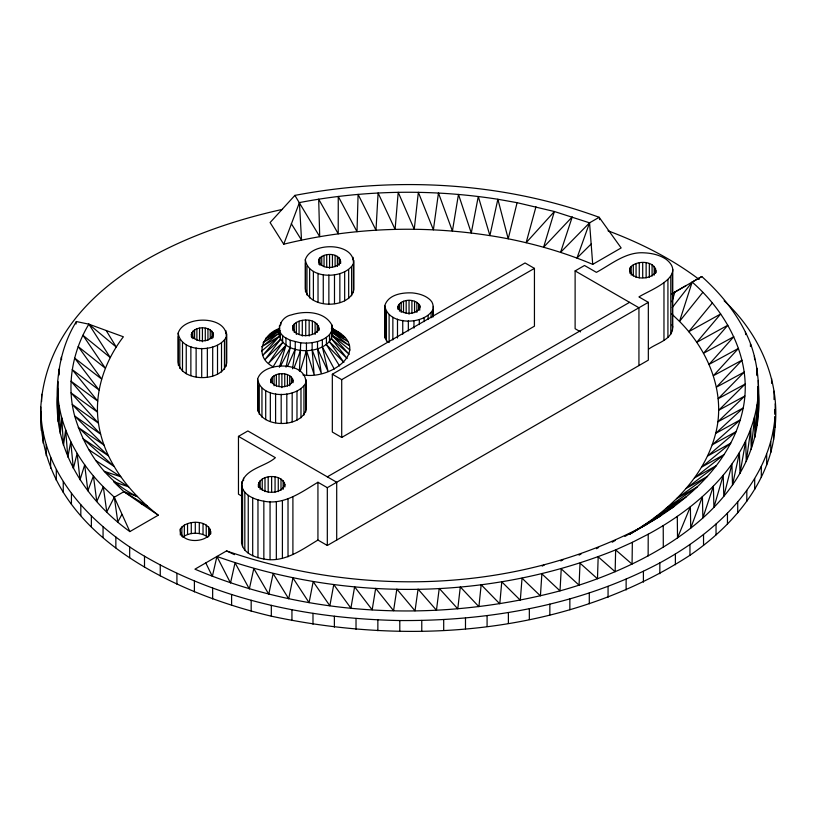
<?xml version="1.0" encoding="UTF-8"?>
<svg xmlns="http://www.w3.org/2000/svg" width="816" height="816" viewBox="0 0 816 816"><rect width="100%" height="100%" fill="white"/><g stroke="black" fill="none" stroke-linecap="round" stroke-linejoin="round"><path stroke-width="1.22" d="M648.139 555.931L648.22 534.205C701.699 505.39 754.423 457.093 758.339 392.669C766.571 502.727 650.862 565.733 560.021 590.866C440.436 622.588 309.366 617.753 194.932 569.17L226.532 550.922C361.927 597.689 519.19 593.222 646.456 524.525C690.713 498.913 732.829 460.091 743.223 407.949C752.76 360.233 727.382 312.865 692.172 282.081L672.262 307.55M758.299 380.419L758.411 412.59C759.706 385.254 758.227 356.888 745.396 332.112C734.859 310.825 719.406 292.332 701.78 276.542L692.172 282.081L679.514 321.412C708.227 350.197 726.087 392.782 715.663 433.398C704.33 478.043 668.263 511.459 629.789 534.062L660.664 515.794L641.407 526.901L673.914 506.583L654.167 517.956L686.164 496.913L665.887 508.552L697.364 486.836L676.535 498.719L707.462 476.371L686.062 488.519L716.428 465.569L694.436 477.982L724.231 454.471L701.597 467.16L730.83 443.119L707.543 456.093L736.205 431.552L712.235 444.822L740.347 419.812L715.663 433.398L743.223 407.949L717.794 421.872L744.835 396.005L718.641 410.295L745.171 384.03L718.192 398.708L744.223 372.065L716.438 387.161L742.009 360.162L713.398 375.707L738.531 348.35L709.084 364.385L733.808 336.692L703.514 353.257L727.841 325.217L696.711 342.343L720.671 313.976L688.704 331.724L712.307 303.011M648.22 534.205L632.349 542.324L632.063 564.142L615.641 549.882C489.733 600.729 344.576 602.055 216.923 556.471L212.354 576.392L205.775 562.907M282.53 209.375C181.988 231.407 48.583 288.038 40.8 406.97C36.19 529.298 170.391 592.365 271.32 616.182C411.203 646.252 567.671 634.562 689.959 555.278C732.921 525.81 771.314 481.389 775.037 427.319C780.249 379.705 758.696 332.806 724.139 300.798M756.85 375.564L756.983 368.2L757.207 374.35M58.334 389.293C50.47 446.301 85.088 499.443 129.856 531.593L158.284 515.182C129.03 492.374 103.948 460.805 98.461 423.188C93.942 392.414 104.723 361.121 123.379 336.794L88.852 324.166L76.378 321.545C59.986 347.881 55.559 379.46 57.61 409.969L57.732 381.429L58.079 398.075L58.405 395.699M58.752 375.503L58.936 369.24L59.17 374.085M758.339 392.669L757.33 424.952L757.085 404.889L754.933 437.264L754.555 417.058L751.24 449.473L750.761 429.104L746.252 461.519L745.712 440.997L740.01 473.372L739.418 452.696L732.513 484.979L731.911 464.151L723.802 496.301L723.221 475.32L713.918 507.297L713.378 486.173L702.872 517.915L702.413 496.658L690.724 528.125L690.367 506.736L677.525 537.897L677.29 516.375M279.266 329.052C275.227 359.774 342.088 357.163 331.806 324.921C324.329 311.131 304.766 310.6 291.434 314.894C280.296 316.883 274.196 332.255 285.967 338.048L285.967 345.27L273.146 366.772C253.796 356.959 261.936 334.172 279.653 328.409M750.404 346.423L750.516 343.995L750.781 346.525M61.271 359.642L61.414 357.112L61.588 359.581M299.411 371.056L300.727 342.863L290.241 340.262L285.967 338.048M40.8 417.812L41.208 411.468M580.564 331.857L575.117 328.715L575.117 270.912L584.501 265.486L596.394 272.35C611.449 264.282 626.045 251.522 644.273 252.838C651.913 253.195 659.654 254.939 666.08 259.253C688.204 276.675 648.975 290.343 638.938 296.922L648.332 302.338L648.332 360.142L327.318 545.476L317.934 540.059C301.634 549.79 284.101 563.081 263.843 559.001C254.837 557.42 243.464 553.299 241.577 543.14L241.577 485.326C243.035 468.914 265.312 466.864 275.38 457.684L238.466 436.376L238.466 494.18L241.72 496.057M241.577 543.14L241.913 481.705M648.74 349.075C656.911 342.985 672.557 339.721 672.741 327.083L672.741 269.28M40.8 406.97C40.341 472.648 91.178 525.025 144.503 556.226C221.493 601.004 311.498 618.885 399.799 620.537C489.161 621.2 580.39 605.186 659.838 562.897C715.336 532.93 769.957 483.174 775.037 416.486L775.037 427.319M292.556 368.822L295.239 349.115L295.239 341.894M76.01 324.023L76.378 321.545M226.256 366.088L226.256 337.192C227.909 315.353 183.682 315.037 178.174 333.122L178.174 362.029C180.632 382.653 222.87 382.673 226.746 362.845L226.746 333.938M305.725 411.978L305.725 383.071C307.377 361.233 263.15 360.917 257.642 379.012L257.642 407.908C260.11 428.533 302.338 428.553 306.214 408.724L306.214 379.828M353.41 292.679L353.41 263.782C355.062 241.944 310.825 241.628 305.327 259.712L305.327 288.619C307.785 309.244 350.023 309.264 353.899 289.435L353.899 260.528M432.878 317.2C432.052 311.477 435.254 304.786 430.46 300.155C425.707 295.484 419.036 293.607 412.57 292.924C402.451 292.373 388.304 294.433 384.795 305.592L384.968 337.763L387.763 342.343M331.592 328.328C374.34 347.891 332.234 380.205 302.93 374.891M286.028 367.139L290.241 347.483L290.241 340.262M191.362 334.346C193.953 325.594 210.885 325.594 213.486 334.346C210.885 343.097 193.953 343.097 191.362 334.346L191.362 336.865M180.326 529.074C179.265 543.058 204.102 543.731 210.242 533.705C211.303 519.71 186.466 519.047 180.326 529.074L180.326 535.092M270.83 382.745C269.474 370.637 294.301 370.637 292.954 382.745M292.913 325.829C292.006 337.814 313.293 338.385 318.556 329.797C319.464 317.801 298.177 317.23 292.913 325.829L292.913 330.643M258.356 486.938C257.417 473.066 285.835 473.066 284.906 486.938M318.883 259.284C318.128 269.28 335.866 269.749 340.262 262.589C341.017 252.603 323.269 252.124 318.883 259.284L318.883 264.313M292.954 380.236C290.363 388.987 273.421 388.987 270.83 380.236M284.906 484.418C281.795 494.924 261.467 494.924 258.356 484.418M397.984 306.816C400.574 298.075 417.517 298.075 420.107 306.816C417.517 315.568 400.574 315.568 397.984 306.816L397.984 309.335M629.87 268.199C628.963 280.194 650.26 280.765 655.523 272.167C656.431 260.182 635.144 259.61 629.87 268.199L629.87 273.227M331.49 331.51L329.511 334.621L329.511 341.843L347.126 358.51L331.49 338.732L331.49 331.51L332.265 328.226M599.689 219.657L599.158 217.291L589.55 222.839L554.38 211.507L517.109 202.684L508.205 238.802C434.163 224.584 356.98 226.114 283.733 244.208L270.096 222.564L294.882 195.391C395.791 176.236 502.37 181.897 599.158 217.291L621.149 247.942L592.712 264.364C565.549 252.878 537.112 244.576 508.205 238.802L497.862 199.257C432.174 188.975 364.711 189.975 299.421 202.592L283.733 244.208M535.969 206.774L526.136 242.689L554.38 211.507L543.619 247.207L572.261 216.872L560.582 252.338L589.55 222.839L592.712 264.364M672.017 301.787L674.822 292.108M300.268 371.096L306.449 350.36L306.449 343.128C314.721 342.822 323.615 340.823 329.511 334.621M279.398 367.261L285.967 345.27L268.556 363.344L282.622 342.577L282.622 335.356M589.55 222.839L576.973 258.06L591.294 243.882M257.642 407.908L258.407 405.776M384.795 334.499L385.56 332.367M294.097 367.832L300.727 350.084M287.538 366.313L295.239 349.115M106.213 330.551L116.26 347.055L88.852 324.166C72.491 351.431 66.32 385.05 74.674 415.987C84.476 449.31 105.213 481.491 137.465 496.628L123.91 491.671L114.301 497.219L106.774 511.907L103.306 486.785C78.652 461.815 59.894 429.267 57.803 393.649L58.364 421.852L59.15 405.838L60.323 433.694L61.761 417.955L63.475 445.444L65.637 429.961L67.83 457.072L70.768 441.813L73.348 468.527L77.122 453.461L80.039 479.777L84.68 464.865L87.853 490.783L93.422 475.983L96.778 501.503L103.306 486.785L114.301 497.219L129.856 531.593M280.408 366.364L290.241 347.483M121.87 514.457L117.81 521.944L114.301 497.219M178.174 333.122C181.05 353.236 217.627 352.93 226.256 337.192M305.327 259.712C308.193 279.827 344.78 279.521 353.41 263.782M257.642 379.012C260.518 399.126 297.106 398.81 305.725 383.071M384.795 305.592C387.671 325.717 424.259 325.4 432.878 309.662M280.357 332.306L280.357 339.538L265.037 359.509L282.622 342.577M702.8 292.373L679.514 321.412L671.782 313.956M280.357 339.538L262.681 355.399L279.266 336.284L279.429 325.737M261.569 351.115L279.266 336.284L261.732 346.78L279.429 332.969L263.16 342.526L279.827 330.46M182.692 537.142C189.832 531.95 200.736 531.95 207.876 537.142M629.513 534.041L631.339 532.726L624.872 536.459M279.235 329.531L265.812 338.477L279.735 330.378M279.368 328.807L269.606 334.733L279.133 329.225M332.326 374.238L525.055 262.966L534.439 268.382L534.439 326.186L341.71 437.458L332.326 432.041L332.326 374.238L341.71 379.654L534.439 268.382M238.466 436.376L247.85 430.95L336.702 482.256L336.702 540.059M241.577 485.326C243.464 495.496 254.837 499.616 263.843 501.197C284.101 505.267 301.634 491.987 317.934 482.256L327.318 487.672L648.332 302.338M327.318 476.84L629.554 302.338M673.108 293.097L686.236 285.518M671.629 293.944L701.78 276.542M629.768 534.154L646.456 524.525M612.224 542.191L615.376 540.386M596.455 548.699L598.638 547.454M579.054 555.125L581.165 553.911M560.847 560.99L563.05 559.745M542.201 566.12L544.343 564.927M274.441 331.429L278.266 329.562M632.349 542.324L615.641 549.882L615.152 571.761L598.179 556.828L597.465 578.779L580.023 563.162L579.064 585.154L561.235 568.844L560.021 590.866L541.875 573.862L540.416 595.894L522.036 578.197L520.312 600.219L501.779 581.828L499.78 603.82L481.175 584.746L478.91 606.696L460.306 586.939L457.776 608.828L439.243 588.397L436.448 610.215L418.067 589.121L415.018 610.837L396.851 589.101L393.567 610.705L375.676 588.336L372.167 609.817L354.623 586.837L350.9 608.175L333.764 584.603L329.848 605.778L313.181 581.645L309.08 602.647L292.944 577.983L288.701 598.781L273.125 573.607L268.76 594.211L253.807 568.548L249.339 588.938L235.049 562.836L230.51 582.991L216.923 556.471M300.727 342.863L306.449 343.128M517.109 202.684L497.862 199.257L489.896 235.559L478.288 196.493L471.271 232.978L458.47 194.412L452.411 231.061L438.467 193.015L433.378 229.816L418.353 192.311L414.253 229.255L398.208 192.301L395.097 229.378L378.094 192.984L375.992 230.183L358.091 194.371L357.01 231.662L338.263 196.432L338.222 233.815L318.679 199.186L319.709 236.63L294.882 195.391M607.991 230.795C640.305 242.913 671.548 258.601 699.149 279.449M123.91 491.671L141.26 503.707L147.38 506.083L123.91 491.671L113.577 481.685L128.581 486.836L104.285 471.362L120.748 476.738L96.094 460.734M331.704 328.909L335.662 330.674M226.532 550.922L234.457 554.645M575.117 270.912L638.938 307.754L638.938 365.568M331.429 328.481L340.741 333.866L332.102 328.746M332.214 330.194L344.811 337.508L331.418 328.777M89.005 449.851L114.016 466.385L83.059 438.733L108.406 455.818L78.275 427.431L103.928 445.057L74.674 415.987L100.613 434.173L72.257 404.44L98.461 423.188L71.033 392.833L97.492 412.141L71.023 381.205L97.696 401.084L72.206 369.587L99.083 390.048L74.603 358.04L101.643 379.093L78.183 346.586L105.376 368.251L82.936 335.284L110.252 357.551L88.852 324.166M141.26 503.707L158.284 515.182M332.194 330.449L347.759 341.486L331.806 332.153L331.806 324.921M349.972 350.033L332.265 335.447L331.806 332.153L349.493 345.709L332.265 335.447L349.177 354.338L331.49 338.732M326.42 337.416L326.42 344.638L343.893 362.416L329.511 341.843M291.322 223.686L301.522 240.098L299.421 202.592M326.42 344.638L339.558 365.956M322.361 339.762L322.361 346.984L334.254 369.016M317.526 341.547L317.526 348.769L328.124 371.525L322.361 346.984M312.14 342.689L312.14 349.911L321.351 373.391L317.526 348.769M672.088 324.686L672.741 327.083M305.674 406.572L306.214 408.724M745.396 332.112L745.732 334.621M757.717 396.494L758.176 400.197L757.676 386.662M774.741 409.571L775.2 414.64L775.2 403.798M312.14 349.911L314.129 374.564L306.449 350.36L306.673 375.023M754.382 356.041L754.647 359.713M663.224 525.545L663.306 547.169M774.047 391.129L774.047 399.554M773.558 429.145L773.558 439.977M771.589 378.522L771.589 383.336M770.773 441.721L770.773 452.564M766.683 454.186L766.683 465.028M761.318 466.487L761.318 477.329M754.688 478.584L754.688 489.427M746.813 490.426L746.813 501.269M737.725 501.983L737.725 512.815M727.454 513.193L727.454 524.035M716.04 524.035L716.04 534.878M703.535 534.46L703.535 545.302M689.959 544.445L689.959 555.278M675.383 553.931L675.383 564.774M672.415 272.901L672.415 330.704M670.783 276.41L670.783 334.213M667.927 279.643L667.927 337.457M663.969 282.469L663.969 340.272M659.838 562.897L659.838 573.74M655.972 270.188L655.972 272.697M655.523 268.199L655.523 273.227M654.197 266.353L654.197 275.155M652.086 264.772L652.086 276.073M649.332 263.548L649.332 277.369M646.129 262.783L646.129 277.868M643.406 571.322L643.406 582.155M642.702 262.528L642.702 277.603M639.265 262.783L639.265 277.868M636.062 263.548L636.062 277.369M633.308 264.772L633.308 276.073M631.196 266.353L631.196 275.155M626.127 579.156L626.127 589.988M608.063 586.378L608.063 597.22M589.285 592.967L589.285 603.809M569.854 598.893L569.854 609.736M549.851 604.146L549.851 614.978M529.339 608.685L529.339 619.528M508.388 612.52L508.388 623.353M487.081 615.621L487.081 626.453M465.487 617.977L465.487 628.81M443.7 619.589L443.7 630.421M433.367 306.408L433.367 316.465M431.103 312.763L431.103 317.781M428.135 315.537L428.135 319.301M424.136 317.842L424.136 321.616M421.77 620.435L421.77 631.278M419.73 305.164L419.73 310.192M419.322 319.556L419.322 324.584M418.618 303.623L418.618 309.907M416.864 302.308L416.864 312.355M414.569 301.288L414.569 312.599M413.967 320.576L413.967 328.124M411.907 300.655L411.907 313.222M409.04 300.431L409.04 314.262M408.337 320.861L408.337 330.919M406.174 300.655L406.174 313.222M403.512 301.288L403.512 312.599M402.747 320.392L402.747 334.213M401.217 302.308L401.217 312.355M399.799 620.537L399.799 631.37M399.463 303.623L399.463 311.171M398.361 305.164L398.361 308.938M397.494 319.189L397.494 338.038M392.863 317.312L392.863 339.935M389.11 314.884L389.11 342.526M386.427 312.008L386.427 340.915M384.968 308.856L384.968 337.763M377.859 619.864L377.859 630.707M356.021 618.446L356.021 629.289M353.083 257.305L353.083 259.814M351.625 266.873L351.625 295.78M348.667 269.657L348.667 298.554M344.668 271.963L344.668 300.859M341.71 379.654L341.71 437.458M340.629 260.936L340.629 263.456M340.262 259.284L340.262 263.058M339.854 273.676L339.854 302.573M339.15 257.744L339.15 265.282M337.396 256.428L337.396 266.475M335.101 255.408L335.101 266.72M334.489 274.696L334.489 303.603M334.376 616.274L334.376 627.116M332.438 254.765L332.438 267.332M329.572 254.551L329.572 268.372M328.868 274.982L328.868 303.889M327.318 487.672L327.318 545.476M326.706 254.765L326.706 267.332M324.044 255.408L324.044 266.72M323.269 274.513L323.269 303.409M321.749 256.428L321.749 265.22M319.994 257.744L319.994 265.282M319.005 327.808L319.005 330.215M318.556 325.829L318.556 330.643M318.026 273.309L318.026 302.206M317.934 482.256L317.934 540.059M317.23 323.983L317.23 332.408M315.119 322.391L315.119 334.438M313.395 271.432L313.395 300.339M312.987 613.357L312.987 624.199M312.365 321.178L312.365 334.417M309.641 268.994L309.641 297.901M309.162 320.413L309.162 336.059M306.959 266.128L306.959 295.025M305.735 320.147L305.735 335.804M305.49 262.976L305.49 291.873M303.95 386.172L303.95 415.069M302.297 320.413L302.297 336.059M300.982 388.946L300.982 417.843M299.095 321.178L299.095 334.417M296.983 391.252L296.983 420.158M296.341 322.391L296.341 334.438M294.239 323.983L294.239 332.408M292.903 496.709L292.903 554.513M292.577 378.583L292.577 382.347M292.179 392.965L292.179 421.872M291.944 609.715L291.944 620.548M291.465 377.043L291.465 383.326M289.711 375.717L289.711 385.764M288.017 498.994L288.017 556.798M287.426 374.697L287.426 386.009M286.814 393.995L286.814 422.892M284.753 374.065L284.753 386.631M284.447 482.44L284.447 486.203M283.121 480.593L283.121 489.386M282.407 500.636L282.407 558.44M281.887 373.84L281.887 387.671M281.183 394.271L281.183 423.178M281.01 479.002L281.01 490.314M280.816 322.524L280.816 324.931M279.031 374.065L279.031 386.631M278.266 477.788L278.266 491.609M276.359 374.697L276.359 386.009M276.338 501.575L276.338 559.388M275.594 393.802L275.594 422.708M275.063 477.023L275.063 492.099M274.064 375.717L274.064 385.764M272.309 377.043L272.309 383.326M271.626 476.758L271.626 491.834M271.32 605.339L271.32 616.182M271.208 378.583L271.208 382.347M270.341 392.598L270.341 421.505M270.055 501.769L270.055 559.572M268.189 477.023L268.189 492.099M265.71 390.731L265.71 419.628M264.986 477.788L264.986 491.609M263.843 501.197L263.843 559.001M262.242 479.002L262.242 490.314M261.956 388.294L261.956 417.19M260.131 480.593L260.131 489.386M259.274 385.417L259.274 414.324M258.805 482.44L258.805 487.468M257.968 499.902L257.968 557.705M257.815 382.265L257.815 411.172M252.695 497.923L252.695 555.727M251.175 600.27L251.175 611.113M248.248 495.353L248.248 553.156M244.82 492.313L244.82 550.117M243.535 478.196L243.535 480.706M242.566 488.917L242.566 546.72M231.601 594.507L231.601 605.35M225.93 330.715L225.93 333.224M224.471 340.292L224.471 369.189M221.513 343.067L221.513 371.963M217.515 345.372L217.515 374.269M213.109 332.693L213.109 337.722M212.701 347.086L212.701 375.982M212.65 588.091L212.65 598.924M211.997 331.153L211.997 338.691M210.773 531.389L210.773 533.797M210.242 329.837L210.242 338.63M210.242 529.074L210.242 533.888M208.702 526.922L208.702 536.551M207.947 328.817L207.947 340.129M207.346 348.106L207.346 377.012M206.234 525.065L206.234 535.908M205.285 328.185L205.285 340.751M203.031 523.648L203.031 534.48M202.419 327.961L202.419 341.782M201.715 348.391L201.715 377.298M199.553 328.185L199.553 340.751M199.298 522.75L199.298 533.593M196.891 328.817L196.891 340.129M196.126 347.922L196.126 376.819M195.289 522.444L195.289 533.287M194.596 329.837L194.596 338.63M194.402 581.023L194.402 591.855M192.841 331.153L192.841 338.691M191.74 332.693L191.74 337.722M191.281 522.75L191.281 533.593M190.873 346.718L190.873 375.615M187.547 523.648L187.547 534.48M186.242 344.842L186.242 373.748M184.334 525.065L184.334 535.908M182.488 342.404L182.488 371.311M181.876 526.922L181.876 536.551M179.806 339.538L179.806 368.434M178.337 336.386L178.337 365.293M176.919 573.332L176.919 584.174M160.262 565.06L160.262 575.902M144.503 556.226L144.503 567.059M129.673 546.863L129.673 557.695M115.852 536.999L115.852 547.842M103.061 526.687L103.061 537.52M91.372 515.936L91.372 526.779M80.815 504.818L80.815 515.651M71.431 493.343L71.431 504.186M63.25 481.573L63.25 492.405M56.304 469.537L56.304 480.369M50.623 457.286L50.623 468.119M46.216 444.853L46.216 455.695M43.095 432.296L43.095 443.129M41.626 394.291L41.626 401.523M41.29 419.648L41.29 430.491"/></g></svg>
